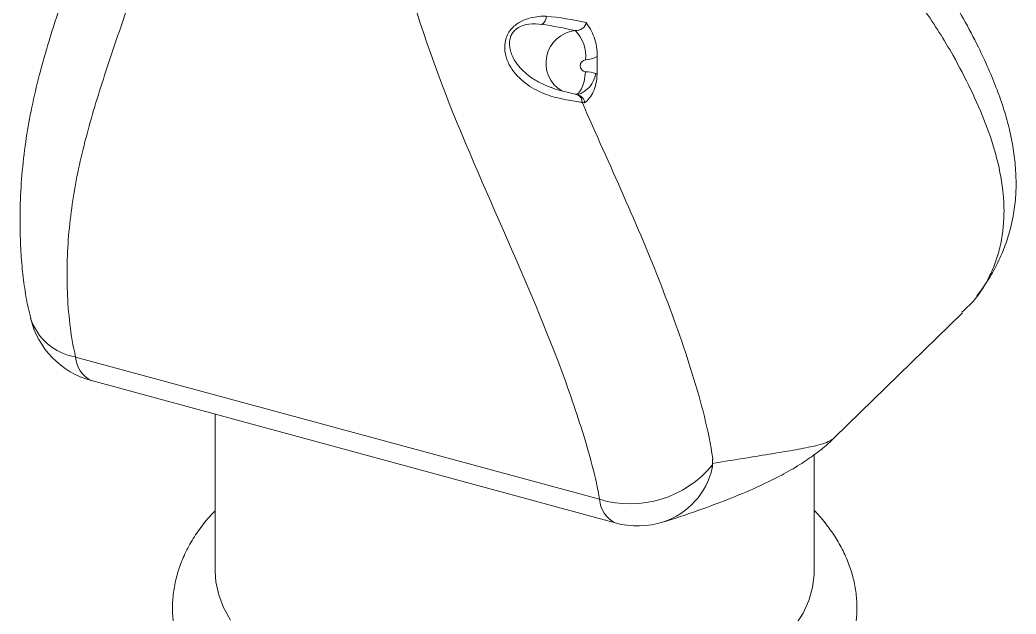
# Paper-space layout '_Trimetric' of a CAD drawing. Header units: millimetres. Extents: x -15 to 40.7, y -22.3 to 52.
# Drawn here: x -11.57 to 11.72, y 14.86 to 28.76 of the extents above; entities that cross this region are included whole.
import ezdxf

# ---------------------------------------------------------------- set-up
doc = ezdxf.new("R2010")
doc.units = ezdxf.units.MM

psp = doc.layouts.new('_Trimetric')

# ---------------------------------------------------------------- linework, layer by layer
at = {"color": 7, "linetype": 'Continuous', "lineweight": 15}
for p, q in [((7.477, 18.99), (10.468, 21.909)), ((-10.264, 20.876), (1.984, 17.547)), ((-9.897, 20.323), (2.351, 16.994)), ((-7, 19.536), (-7, 15.858)), ((7, 15.858), (7, 18.589))]:
    psp.add_line(p, q, dxfattribs=at)
at = {"color": 8, "linetype": 'Continuous', "lineweight": 15, "flags": 128}
psp.add_lwpolyline([(1.431, 27.023), (1.435, 27.023), (1.48, 27.043), (1.523, 27.084), (1.562, 27.147), (1.596, 27.228), (1.624, 27.325), (1.643, 27.434), (1.654, 27.55)], dxfattribs=at)
at = {"color": 7, "linetype": 'Continuous', "lineweight": 15, "flags": 128}
for points in [[(-6.642, 14.72), (-6.806, 15.014), (-6.92, 15.314), (-6.985, 15.619), (-7, 15.858)], [(7, 15.858), (6.999, 15.791), (6.963, 15.485), (6.876, 15.182), (6.74, 14.885), (6.556, 14.594)]]:
    psp.add_lwpolyline(points, dxfattribs=at)
at = {"color": 7, "linetype": 'Continuous', "lineweight": 15}
for centre, radius, start, end in [((0.526, 28.842), 0.213, 300.1286, 2.3077), ((0.837, 27.92), 0.827, 353.5646, 45.6712), ((1.67, 27.689), 0.139, 94.5591, 263.4084), ((1.274, 27.611), 0.631, 288.2404, 350.5124), ((1.396, 26.849), 0.179, 355.4245, 65.0238), ((-9.373, 22.253), 2, 193.388, 254.7955), ((2.7, 19.916), 2.475, 253.1906, 320.8855), ((4.716, 18.267), 0.13, 134.3378, 137.4257), ((4.683, 18.301), 0.103, 123.5211, 127.0153), ((2.876, 18.924), 2, 254.7955, 287.5821)]:
    psp.add_arc(centre, radius, start, end, dxfattribs=at)
at = {"color": 8, "linetype": 'Continuous', "lineweight": 15}
for centre, radius, start, end in [((1.494, 27.753), 0.763, 95.9355, 238.8487), ((-10.049, 22.189), 1.33, 197.5954, 260.7075), ((-9.615, 20.909), 0.65, 182.9082, 244.266), ((2.921, 18.667), 1.741, 288.7113, 347.1996), ((2.634, 17.58), 0.65, 182.9082, 244.266)]:
    psp.add_arc(centre, radius, start, end, dxfattribs=at)
at = {"color": 7, "linetype": 'Continuous', "lineweight": 15}
for points, knots in [([(-2.385, 48.553), (-2.734, 48.137), (-3.075, 47.681), (-3.735, 46.677), (-4.055, 46.13), (-4.513, 45.223), (-4.661, 44.908), (-4.943, 44.266), (-5.077, 43.938), (-5.333, 43.264), (-5.455, 42.92), (-5.687, 42.216), (-5.798, 41.854), (-6.109, 40.774), (-6.291, 40.051), (-6.542, 38.967), (-6.623, 38.604), (-6.779, 37.889), (-6.854, 37.537), (-7.075, 36.493), (-7.217, 35.815), (-7.508, 34.494), (-7.655, 33.858), (-8.113, 32.032), (-8.445, 30.915), (-8.961, 29.325), (-9.136, 28.811), (-9.476, 27.807), (-9.64, 27.316), (-9.937, 26.341), (-10.069, 25.857), (-10.282, 24.884), (-10.362, 24.395), (-10.46, 23.404), (-10.476, 22.906), (-10.448, 22.153), (-10.429, 21.9), (-10.368, 21.391), (-10.326, 21.135), (-10.264, 20.876)], [0, 0, 0, 0, 0.0625, 0.0625, 0.125, 0.125, 0.15625, 0.15625, 0.1875, 0.1875, 0.21875, 0.21875, 0.25, 0.25, 0.3125, 0.3125, 0.34375, 0.34375, 0.375, 0.375, 0.4375, 0.4375, 0.5, 0.5, 0.625, 0.625, 0.6875, 0.6875, 0.75, 0.75, 0.8125, 0.8125, 0.875, 0.875, 0.9375, 0.9375, 0.96875, 0.96875, 1, 1, 1, 1]), ([(1.984, 17.547), (1.942, 17.801), (1.883, 18.062), (1.746, 18.592), (1.667, 18.86), (1.413, 19.675), (1.219, 20.232), (0.575, 21.928), (0.064, 23.09), (-0.987, 25.484), (-1.524, 26.72), (-2.419, 29.261), (-2.785, 30.567), (-3.12, 32.611), (-3.196, 33.31), (-3.265, 34.729), (-3.258, 35.445), (-3.16, 36.884), (-3.068, 37.609), (-2.865, 38.71), (-2.787, 39.078), (-2.611, 39.806), (-2.514, 40.166), (-2.302, 40.881), (-2.187, 41.236), (-1.94, 41.939), (-1.807, 42.287), (-1.396, 43.294), (-1.1, 43.927), (-0.63, 44.822), (-0.468, 45.112), (-0.138, 45.671), (0.029, 45.936), (0.533, 46.696), (0.875, 47.155), (1.223, 47.573)], [0, 0, 0, 0, 0.03125, 0.03125, 0.0625, 0.0625, 0.125, 0.125, 0.25, 0.25, 0.375, 0.375, 0.5, 0.5, 0.5625, 0.5625, 0.625, 0.625, 0.6875, 0.6875, 0.71875, 0.71875, 0.75, 0.75, 0.78125, 0.78125, 0.8125, 0.8125, 0.875, 0.875, 0.90625, 0.90625, 0.9375, 0.9375, 1, 1, 1, 1]), ([(10.8, 22.31), (10.821, 22.334), (10.938, 22.471), (11.116, 22.748), (11.328, 23.136), (11.494, 23.543), (11.617, 23.962), (11.694, 24.387), (11.722, 24.767), (11.719, 25.063), (11.704, 25.373), (11.658, 25.756), (11.567, 26.211), (11.439, 26.672), (11.274, 27.146), (11.072, 27.635), (10.819, 28.181), (10.495, 28.795), (10.102, 29.452), (9.659, 30.112), (9.163, 30.775), (8.614, 31.443), (8.033, 32.088), (7.418, 32.714), (6.795, 33.3), (6.143, 33.883), (5.472, 34.468), (4.923, 34.951), (4.525, 35.316), (4.281, 35.546), (4.095, 35.737), (3.939, 35.918), (3.826, 36.08), (3.735, 36.246), (3.672, 36.398), (3.63, 36.548), (3.597, 36.709), (3.572, 36.903), (3.558, 37.128), (3.56, 37.372), (3.579, 37.625), (3.615, 37.87), (3.653, 38.05), (3.68, 38.141), (3.687, 38.164)], [0, 0, 0, 0, 0.0041444, 0.0239306, 0.0436272, 0.0632321, 0.0827459, 0.1021723, 0.1215188, 0.1328353, 0.1438881, 0.1657185, 0.1880039, 0.2115051, 0.2365813, 0.2636405, 0.2933541, 0.3321572, 0.3719778, 0.4134477, 0.4567234, 0.501963, 0.5492896, 0.5939805, 0.6404118, 0.6877122, 0.7390267, 0.792214, 0.8172503, 0.8366944, 0.8558875, 0.8749119, 0.8945109, 0.9089247, 0.9233368, 0.9312223, 0.9395098, 0.9484208, 0.9578952, 0.9677558, 0.9777473, 0.9875263, 0.996912, 1, 1, 1, 1]), ([(-10.295, 30.014), (-10.412, 29.687), (-10.633, 29.072), (-10.915, 28.192), (-11.139, 27.393), (-11.311, 26.642), (-11.441, 25.895), (-11.527, 25.141), (-11.569, 24.374), (-11.563, 23.69), (-11.529, 23.087), (-11.469, 22.558), (-11.4, 22.127), (-11.336, 21.871), (-11.315, 21.787)], [0, 0, 0, 0, 0.126659, 0.238682, 0.339068, 0.430119, 0.518173, 0.611801, 0.703189, 0.792157, 0.855678, 0.91561, 0.972359, 1, 1, 1, 1]), ([(1.575, 26.835), (1.466, 26.851), (1.345, 26.867), (1.081, 26.917), (0.938, 26.95), (0.645, 27.051), (0.497, 27.117), (0.217, 27.297), (0.085, 27.411), (-0.125, 27.686), (-0.206, 27.849), (-0.24, 28.12), (-0.236, 28.215), (-0.184, 28.401), (-0.133, 28.491), (-0.004, 28.634), (0.073, 28.688), (0.225, 28.766), (0.299, 28.79), (0.51, 28.844), (0.632, 28.851), (0.739, 28.85)], [0, 0, 0, 0, 0.125, 0.125, 0.25, 0.25, 0.375, 0.375, 0.5, 0.5, 0.625, 0.625, 0.6875, 0.6875, 0.75, 0.75, 0.8125, 0.8125, 0.875, 0.875, 1, 1, 1, 1]), ([(1.415, 28.512), (1.474, 28.512), (1.532, 28.527), (1.629, 28.591), (1.665, 28.643), (1.667, 28.702)], [0, 0, 0, 0, 0.5, 0.5, 1, 1, 1, 1]), ([(1.93, 27.903), (1.933, 28.06), (1.905, 28.218), (1.809, 28.494), (1.74, 28.608), (1.667, 28.702)], [0, 0, 0, 0, 0.5, 0.5, 1, 1, 1, 1]), ([(1.924, 27.496), (1.921, 27.339), (1.889, 27.195), (1.784, 26.964), (1.711, 26.881), (1.635, 26.821)], [0, 0, 0, 0, 0.5, 0.5, 1, 1, 1, 1]), ([(1.897, 27.507), (1.898, 27.506), (1.9, 27.506), (1.901, 27.505), (1.909, 27.502), (1.916, 27.499), (1.924, 27.496)], [0, 0, 0, 0, 0.00000562769, 0.00000562769, 0.00000562769, 0.00003179298, 0.00003179298, 0.00003179298, 0.00003179298]), ([(1.44, 27.02), (1.43, 27.022), (1.347, 27.043), (1.167, 27.085), (0.984, 27.13), (0.885, 27.17), (0.873, 27.175)], [0, 0, 0, 0, 0.0686842, 0.5298388, 0.9407028, 1, 1, 1, 1]), ([(1.472, 27.012), (1.465, 27.014), (1.455, 27.017), (1.444, 27.019), (1.44, 27.02)], [0, 0, 0, 0, 0.643445, 1, 1, 1, 1]), ([(1.635, 26.821), (1.636, 26.866), (1.616, 26.909), (1.554, 26.975), (1.514, 26.997), (1.472, 27.012)], [0, 0, 0, 0, 0.5, 0.5, 1, 1, 1, 1]), ([(1.575, 26.835), (1.898, 26.098), (2.228, 25.373), (2.857, 23.943), (3.156, 23.238), (3.7, 21.844), (3.944, 21.155), (4.256, 20.147), (4.352, 19.814), (4.515, 19.154), (4.584, 18.826), (4.629, 18.505)], [0, 0, 0, 0, 0.25, 0.25, 0.5, 0.5, 0.75, 0.75, 0.875, 0.875, 1, 1, 1, 1]), ([(3.479, 17.018), (3.506, 17.027), (3.815, 17.12), (4.351, 17.305), (5.074, 17.575), (5.688, 17.836), (6.217, 18.095), (6.645, 18.341), (7.003, 18.584), (7.273, 18.795), (7.421, 18.94), (7.473, 18.991)], [0, 0, 0, 0, 0.0183395, 0.2066884, 0.3733872, 0.5363871, 0.6677479, 0.7785881, 0.8732447, 0.9558068, 1, 1, 1, 1]), ([(4.621, 18.383), (4.623, 18.412), (4.625, 18.441), (4.626, 18.469), (4.627, 18.481), (4.628, 18.493), (4.629, 18.505)], [0, 0, 0, 0, 0.0000972574, 0.0000972574, 0.0000972574, 0.0001376591, 0.0001376591, 0.0001376591, 0.0001376591]), ([(4.629, 18.505), (4.628, 18.486), (4.627, 18.447), (4.626, 18.408), (4.626, 18.387)], [0.795444925, 0.795444925, 0.795444925, 0.795444925, 0.796701418, 0.798111819, 0.798111819, 0.798111819, 0.798111819]), ([(4.619, 18.281), (4.621, 18.301), (4.622, 18.32), (4.624, 18.339), (4.624, 18.346), (4.624, 18.353), (4.625, 18.36)], [-0.00006880344, -0.00006880344, -0.00006880344, -0.00006880344, 0, 0, 0, 0.00002485209, 0.00002485209, 0.00002485209, 0.00002485209]), ([(4.62, 18.355), (4.62, 18.349), (4.62, 18.343), (4.62, 18.337), (4.62, 18.319), (4.62, 18.3), (4.619, 18.281)], [0, 0, 0, 0, 0.00002225184, 0.00002225184, 0.00002225184, 0.00009315377, 0.00009315377, 0.00009315377, 0.00009315377]), ([(4.62, 18.355), (4.62, 18.359), (4.62, 18.362), (4.62, 18.366), (4.62, 18.371), (4.62, 18.376), (4.62, 18.381), (4.62, 18.382), (4.621, 18.383), (4.621, 18.383)], [0, 0, 0, 0, 0.00001351564, 0.00001351564, 0.00001351564, 0.00003071563, 0.00003071563, 0.00003071563, 0.00003391287, 0.00003391287, 0.00003391287, 0.00003391287]), ([(-7, 17.279), (-7.046, 17.233), (-7.196, 17.081), (-7.406, 16.806), (-7.625, 16.457), (-7.794, 16.097), (-7.913, 15.733), (-7.984, 15.368), (-8.008, 15.003), (-7.985, 14.643), (-7.918, 14.288), (-7.807, 13.941), (-7.654, 13.602), (-7.458, 13.271), (-7.22, 12.951), (-6.939, 12.642), (-6.615, 12.346), (-6.252, 12.065), (-5.85, 11.803), (-5.415, 11.56), (-4.949, 11.338), (-4.455, 11.138), (-3.939, 10.962), (-3.401, 10.808), (-2.846, 10.678), (-2.277, 10.572), (-1.695, 10.491), (-1.105, 10.433), (-0.51, 10.4), (0.089, 10.391), (0.686, 10.407), (1.28, 10.448), (1.867, 10.512), (2.445, 10.601), (3.01, 10.714), (3.559, 10.85), (4.09, 11.01), (4.599, 11.193), (5.085, 11.399), (5.545, 11.628), (5.975, 11.88), (6.373, 12.154), (6.735, 12.449), (7.057, 12.764), (7.336, 13.096), (7.567, 13.443), (7.75, 13.8), (7.884, 14.163), (7.969, 14.528), (8.006, 14.893), (7.996, 15.255), (7.942, 15.612), (7.844, 15.961), (7.702, 16.303), (7.52, 16.636), (7.29, 16.958), (7.115, 17.175), (7.007, 17.279), (7, 17.285)], [0, 0, 0, 0, 0.008479, 0.0275, 0.046118, 0.06425, 0.081886, 0.099089, 0.115976, 0.132692, 0.149365, 0.166127, 0.183121, 0.200464, 0.218232, 0.236447, 0.255068, 0.274006, 0.293148, 0.31239, 0.331642, 0.350853, 0.370006, 0.389095, 0.408124, 0.4271, 0.446032, 0.464931, 0.483808, 0.502674, 0.521539, 0.540411, 0.5593, 0.578218, 0.597175, 0.616184, 0.635256, 0.654403, 0.673633, 0.69295, 0.712349, 0.731809, 0.751264, 0.770611, 0.789725, 0.808469, 0.826745, 0.84452, 0.861837, 0.878801, 0.89555, 0.912227, 0.928948, 0.945862, 0.963094, 0.980736, 0.998824, 1, 1, 1, 1])]:
    psp.add_open_spline(points, degree=3, knots=knots, dxfattribs=at)
at = {"color": 8, "linetype": 'Continuous', "lineweight": 15}
for points, knots in [([(10.454, 21.923), (10.544, 22.006), (10.821, 22.259), (11.073, 22.686), (11.267, 23.147), (11.405, 23.656), (11.451, 24.17), (11.417, 24.835), (11.292, 25.516), (11.02, 26.34), (10.668, 27.145), (10.201, 28.04), (9.592, 29.008), (8.822, 30.026), (7.975, 30.983), (7.1, 31.846), (6.227, 32.622), (5.436, 33.278), (4.828, 33.792), (4.401, 34.198), (4.094, 34.531), (3.807, 34.916), (3.573, 35.344), (3.401, 35.814), (3.294, 36.302), (3.246, 36.834), (3.26, 37.37), (3.33, 37.898), (3.443, 38.397), (3.599, 38.873), (3.759, 39.25), (3.869, 39.458), (3.909, 39.534)], [0, 0, 0, 0, 0.017619, 0.054284, 0.07424, 0.094344, 0.135468, 0.153482, 0.196786, 0.240534, 0.285073, 0.329742, 0.392221, 0.454942, 0.518247, 0.581711, 0.639647, 0.697642, 0.744145, 0.767437, 0.790783, 0.814145, 0.837899, 0.856886, 0.876471, 0.895519, 0.915311, 0.933293, 0.951829, 0.970316, 0.989257, 1, 1, 1, 1]), ([(0.633, 28.658), (0.538, 28.667), (0.396, 28.681), (0.176, 28.634), (0.044, 28.563), (-0.02, 28.499), (-0.064, 28.439), (-0.085, 28.401), (-0.114, 28.319), (-0.132, 28.199), (-0.098, 27.992), (0.042, 27.718), (0.289, 27.471), (0.579, 27.293), (0.771, 27.206), (0.864, 27.178), (0.873, 27.175)], [0, 0, 0, 0, 0.162217, 0.242114, 0.290141, 0.32463, 0.327847, 0.360347, 0.364349, 0.41023, 0.47686, 0.583285, 0.745299, 0.865211, 0.987531, 1, 1, 1, 1]), ([(4.626, 18.387), (4.859, 18.425), (5.327, 18.502), (5.96, 18.604), (6.523, 18.697), (6.93, 18.773), (7.202, 18.845), (7.375, 18.909), (7.443, 18.965), (7.475, 18.992)], [0, 0, 0, 0, 0.171114, 0.342447, 0.514787, 0.687701, 0.794332, 0.901223, 1, 1, 1, 1])]:
    psp.add_open_spline(points, degree=3, knots=knots, dxfattribs=at)
at = {"color": 7, "linetype": 'Continuous', "lineweight": 15}
for points in [[(1.415, 28.512), (1.154, 28.573), (0.893, 28.622), (0.633, 28.658)], [(0.739, 28.85), (1.047, 28.821), (1.356, 28.771), (1.667, 28.702)], [(1.93, 27.903), (1.843, 27.861), (1.753, 27.835), (1.659, 27.828)], [(1.93, 27.903), (1.928, 27.767), (1.926, 27.632), (1.924, 27.496)], [(1.654, 27.55), (1.738, 27.55), (1.819, 27.535), (1.897, 27.507)], [(1.635, 26.821), (1.615, 26.826), (1.595, 26.83), (1.575, 26.835)], [(4.625, 18.36), (4.625, 18.369), (4.625, 18.378), (4.626, 18.387)]]:
    psp.add_open_spline(points, degree=3, dxfattribs=at)

doc.saveas('drawing.dxf')
